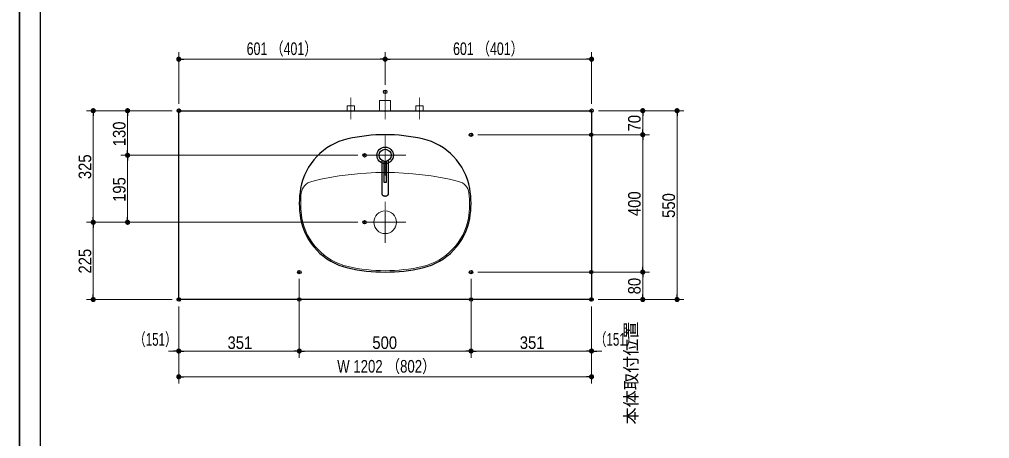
# Model space of a CAD drawing. Units: millimetres, scale not verified. Extents: x -6062 to 6062, y -3045 to 3045.
# Drawn here: x -5788 to -2962, y -775 to 446 of the extents above; entities that cross this region are included whole.
import ezdxf
from ezdxf.enums import TextEntityAlignment as Align

# ---------------------------------------------------------------- set-up
doc = ezdxf.new("R2010")
doc.units = ezdxf.units.MM
doc.header["$LTSCALE"] = 20
doc.header["$PDMODE"] = 32
doc.header["$PDSIZE"] = 10
doc.linetypes.add('USER1', pattern=[2.91, 1.76, -0.4, 0.35, -0.4])
for name, color, linetype, lineweight in [('0-0_5ボウル・キャビネット', 7, 'Continuous', 15), ('0-1_4給排水', 7, 'Continuous', 30), ('0-2_1図面枠', 7, 'Continuous', 20), ('0-3_2寸法-2', 7, 'Continuous', 15), ('0-4_0', 7, 'Continuous', 25), ('0-6_2寸法-1', 7, 'Continuous', 15)]:
    doc.layers.add(name, color=color, linetype=linetype, lineweight=lineweight)
doc.layers.add('0-5_Defpoints', color=7, linetype='Continuous')
doc.styles.add('ＭＳ Ｐゴシック', font='')
doc.styles.get('ＭＳ Ｐゴシック').set_extended_font_data('MS PGothic')

# ---------------------------------------------------------------- blocks, each defined once
blk = doc.blocks.new('グループ-11')
at = {"layer": '0-0_5ボウル・キャビネット', "lineweight": 30}
for centre, radius, start, end in [((-60078.4, -1555.2), 3600, 102.84574, 169.92851), ((-58700, -7600), 9800, 77.15426, 102.84574), ((-57321.6, -1555.2), 3600, 10.07149, 77.15426), ((-58700, -1800), 5000, 169.92851, 190.07149), ((-58700, -1800), 5000, 349.92851, 10.07149), ((-60078.4, -2044.8), 3600, 190.07149, 257.15426), ((-57321.6, -2044.8), 3600, 282.84574, 349.92851), ((-58700, 4000), 9800, 257.15426, 282.84574)]:
    blk.add_arc(centre, radius, start, end, dxfattribs=at)
at = {"layer": '0-0_5ボウル・キャビネット'}
for centre, radius, start, end in [((-58700, -18000), 18000, 76.24831, 103.75169), ((-62788.7, -1293), 800, 103.75169, 172.93188), ((-54611.3, -1293), 800, 7.06812, 76.24831), ((-58700, -1800), 4920, 172.93188, 190.07149), ((-58700, -1800), 4920, 349.92851, 7.06812), ((-60078.4, -2044.8), 3520, 190.07149, 257.15426), ((-57321.6, -2044.8), 3520, 282.84574, 349.92851), ((-58700, 4000), 9720, 257.15426, 282.84574)]:
    blk.add_arc(centre, radius, start, end, dxfattribs=at)
blk = doc.blocks.new('グループ-12')
at = {"layer": '0-0_5ボウル・キャビネット', "linetype": 'USER1'}
for p, q in [((-58700, -1700), (-58700, -4100)), ((-59900, -2900), (-57500, -2900))]:
    blk.add_line(p, q, dxfattribs=at)
at = {"layer": '0-0_5ボウル・キャビネット'}
blk.add_circle((-58700, -2900), 660, dxfattribs=at)
blk = doc.blocks.new('グループ-15')
at = {"layer": '0-1_4給排水', "linetype": 'USER1', "lineweight": 15}
for p, q in [((-58700, 2200), (-58700, -200)), ((-59900, 1000), (-57500, 1000))]:
    blk.add_line(p, q, dxfattribs=at)
at = {"layer": '0-1_4給排水'}
for points in [[(-58900, 712.8), (-58900, -1217.1), (-58899.2, -1230.8), (-58896.7, -1245), (-58892.3, -1259.2), (-58886, -1273.5), (-58877.7, -1287.4), (-58867.4, -1300.9), (-58855.3, -1313.6), (-58841.4, -1325.4), (-58826.1, -1336), (-58809.4, -1345.3), (-58791.9, -1353.2), (-58773.6, -1359.5), (-58755, -1364.4), (-58736.4, -1367.7), (-58718, -1369.7), (-58700, -1370.3), (-58682, -1369.7), (-58663.6, -1367.7), (-58645, -1364.4), (-58626.4, -1359.5), (-58608.1, -1353.2), (-58590.6, -1345.3), (-58573.9, -1336), (-58558.6, -1325.4), (-58544.7, -1313.6), (-58532.6, -1300.9), (-58522.3, -1287.4), (-58514, -1273.5), (-58507.7, -1259.2), (-58503.3, -1245), (-58500.8, -1230.8), (-58500, -1217.1), (-58500, 712.8)], [(-58780, 659.3), (-58780, -560), (-58620, -560), (-58620, 659.3)]]:
    blk.add_lwpolyline(points, dxfattribs=at)
for radius in [480, 350]:
    blk.add_circle((-58700, 1000), radius, dxfattribs=at)
blk = doc.blocks.new('グループ-24')
at = {"layer": '0-2_1図面枠', "lineweight": 35}
blk.add_lwpolyline([(-80000, 55400), (80000, 55400), (80000, -55400), (-80000, -55400)], close=True, dxfattribs=at)
blk = doc.blocks.new('図面枠')
at = {"layer": '0-2_1図面枠'}
blk.add_blockref('グループ-24', (0, 0), dxfattribs=at)
blk = doc.blocks.new('_Dot')
at = {"layer": '0-4_0'}
blk.add_line((-10, 0), (-20, 0), dxfattribs=at)
for points in [[(0, 0), (-10, 0), (-9.92, 1.25)], [(0, 0), (-9.92, -1.25), (-10, 0)], [(0, 0), (-9.92, 1.25), (-9.69, 2.49)], [(0, 0), (-9.69, -2.49), (-9.92, -1.25)], [(0, 0), (-9.69, 2.49), (-9.3, 3.68)], [(0, 0), (-9.3, -3.68), (-9.69, -2.49)], [(0, 0), (-9.3, 3.68), (-8.76, 4.82)], [(0, 0), (-8.76, -4.82), (-9.3, -3.68)], [(0, 0), (-8.76, 4.82), (-8.09, 5.88)], [(0, 0), (-8.09, -5.88), (-8.76, -4.82)], [(0, 0), (-8.09, 5.88), (-7.29, 6.85)], [(0, 0), (-7.29, -6.85), (-8.09, -5.88)], [(0, 0), (-7.29, 6.85), (-6.37, 7.71)], [(0, 0), (-6.37, -7.71), (-7.29, -6.85)], [(0, 0), (-6.37, 7.71), (-5.36, 8.44)], [(0, 0), (-5.36, -8.44), (-6.37, -7.71)], [(0, 0), (-5.36, 8.44), (-4.26, 9.05)], [(0, 0), (-4.26, -9.05), (-5.36, -8.44)], [(0, 0), (-4.26, 9.05), (-3.09, 9.51)], [(0, 0), (-3.09, -9.51), (-4.26, -9.05)], [(0, 0), (-3.09, 9.51), (-1.87, 9.82)], [(0, 0), (-1.87, -9.82), (-3.09, -9.51)], [(0, 0), (-1.87, 9.82), (-0.63, 9.98)], [(0, 0), (-0.63, -9.98), (-1.87, -9.82)], [(0, 0), (-0.63, 9.98), (0.63, 9.98)], [(0, 0), (0.63, -9.98), (-0.63, -9.98)], [(0, 0), (0.63, 9.98), (1.87, 9.82)], [(0, 0), (1.87, 9.82), (3.09, 9.51)], [(0, 0), (3.09, 9.51), (4.26, 9.05)], [(0, 0), (4.26, 9.05), (5.36, 8.44)], [(0, 0), (5.36, 8.44), (6.37, 7.71)], [(0, 0), (6.37, 7.71), (7.29, 6.85)], [(0, 0), (7.29, 6.85), (8.09, 5.88)], [(0, 0), (8.09, 5.88), (8.76, 4.82)], [(0, 0), (8.76, 4.82), (9.3, 3.68)], [(0, 0), (9.3, 3.68), (9.69, 2.49)], [(0, 0), (9.69, 2.49), (9.92, 1.25)], [(0, 0), (9.92, 1.25), (10, 0)], [(0, 0), (1.87, -9.82), (0.63, -9.98)], [(0, 0), (3.09, -9.51), (1.87, -9.82)], [(0, 0), (4.26, -9.05), (3.09, -9.51)], [(0, 0), (5.36, -8.44), (4.26, -9.05)], [(0, 0), (6.37, -7.71), (5.36, -8.44)], [(0, 0), (7.29, -6.85), (6.37, -7.71)], [(0, 0), (8.09, -5.88), (7.29, -6.85)], [(0, 0), (8.76, -4.82), (8.09, -5.88)], [(0, 0), (9.3, -3.68), (8.76, -4.82)], [(0, 0), (9.69, -2.49), (9.3, -3.68)], [(0, 0), (9.92, -1.25), (9.69, -2.49)], [(0, 0), (10, 0), (9.92, -1.25)]]:
    blk.add_solid(points, dxfattribs=at)
blk = doc.blocks.new('グループ-34')
at = {"layer": '0-2_1図面枠', "lineweight": 30}
blk.add_line((-78800, 41000), (-78800, -48600), dxfattribs=at)
blk = doc.blocks.new('グループ-54')
at = {"layer": '0-1_4給排水', "linetype": 'USER1', "lineweight": 15}
blk.add_line((-58700, 3100), (-58700, 4700), dxfattribs=at)
at = {"layer": '0-1_4給排水', "lineweight": 15}
blk.add_lwpolyline([(-59020, 3600), (-59020, 4200), (-58380, 4200), (-58380, 3600)], dxfattribs=at)
blk = doc.blocks.new('止水栓_平面_W100')
at = {"layer": '0-1_4給排水', "linetype": 'USER1', "lineweight": 15}
for p, q in [((-2000, -500), (-2000, 780)), ((2000, -500), (2000, 780))]:
    blk.add_line(p, q, dxfattribs=at)
at = {"layer": '0-1_4給排水', "lineweight": 15}
for points in [[(-2210, 0), (-2210, 280), (-1790, 280), (-1790, 0)], [(1790, 0), (1790, 280), (2210, 280), (2210, 0)]]:
    blk.add_lwpolyline(points, dxfattribs=at)

msp = doc.modelspace()

# ---------------------------------------------------------------- linework, layer by layer
at = {"layer": '0-0_5ボウル・キャビネット', "lineweight": 30}
msp.add_lwpolyline([(-5323.5, 180), (-4121.5, 180), (-4121.5, -370), (-5323.5, -370)], close=True, dxfattribs=at)
at = {"layer": '0-3_2寸法-2'}
for p, q in [((-5323.5, -390), (-5323.5, -540)), ((-4972.5, -390), (-4972.5, -540)), ((-4472.5, -390), (-4472.5, -540)), ((-4121.5, -390), (-4121.5, -540)), ((-5338.51, -520), (-5353.51, -520)), ((-4972.5, -520), (-5323.5, -520)), ((-4957.49, -520), (-4942.49, -520)), ((-4487.51, -520), (-4502.51, -520)), ((-4472.5, -520), (-4121.5, -520)), ((-4106.49, -520), (-4091.49, -520))]:
    msp.add_line(p, q, dxfattribs=at)
at = {"layer": '0-5_Defpoints'}
for p in [(-5323.5, 330), (-4121.5, 330), (-4722.5, 235), (-5572.5, 180), (-5472.5, 180), (-5323.5, 180), (-5322.5, 180), (-4121.5, 180), (-3972.5, 180), (-3872.5, 180), (-4472.5, 110), (-4122.5, 110), (-3972.5, 110), (-4782.5, 50), (-5472.5, -145), (-4782.5, -145), (-4972.5, -290), (-4472.5, -290), (-4122.5, -290), (-3972.5, -290), (-3972.5, -290), (-5572.5, -370), (-5323.5, -370), (-5322.5, -370), (-4972.5, -370), (-4472.5, -370), (-4122.5, -370), (-4121.5, -370), (-3972.5, -370), (-5323.5, -520), (-5323.5, -520), (-4972.5, -520), (-4121.5, -520), (-4121.5, -520), (-5323.5, -595)]:
    msp.add_point(p, dxfattribs=at)
at = {"layer": '0-6_2寸法-1'}
for p, q in [((-5323.5, 200), (-5323.5, 350)), ((-4722.5, 255), (-4722.5, 350)), ((-4722.5, 255), (-4722.5, 350)), ((-4121.5, 200), (-4121.5, 350)), ((-4737.51, 330), (-5308.49, 330)), ((-4707.49, 330), (-4136.51, 330)), ((-5492.5, 180), (-5592.5, 180)), ((-5342.5, 180), (-5492.5, 180)), ((-4101.5, 180), (-3952.5, 180)), ((-3952.5, 180), (-3852.5, 180)), ((-5572.5, -129.99), (-5572.5, 164.99)), ((-5472.5, 65.01), (-5472.5, 164.99)), ((-3972.5, 164.99), (-3972.5, 125.01)), ((-3872.5, -354.99), (-3872.5, 164.99)), ((-4452.5, 110), (-3952.5, 110)), ((-4102.5, 110), (-3952.5, 110)), ((-3972.5, 94.99), (-3972.5, -274.99)), ((-4802.5, 50), (-5492.5, 50)), ((-4802.5, 50), (-5492.5, 50)), ((-5472.5, 34.99), (-5472.5, -129.99)), ((-5492.5, -145), (-5592.5, -145)), ((-5492.5, -145), (-5592.5, -145)), ((-5572.5, -160.01), (-5572.5, -354.99)), ((-4802.5, -145), (-5492.5, -145)), ((-4972.5, -310), (-4972.5, -540)), ((-4472.5, -310), (-4472.5, -540)), ((-4452.5, -290), (-3952.5, -290)), ((-4102.5, -290), (-3952.5, -290)), ((-3972.5, -354.99), (-3972.5, -305.01)), ((-5342.5, -370), (-5592.5, -370)), ((-5323.5, -390), (-5323.5, -540)), ((-4972.5, -390), (-4972.5, -540)), ((-4472.5, -390), (-4472.5, -540)), ((-4121.5, -390), (-4121.5, -540)), ((-4102.5, -370), (-3952.5, -370)), ((-3952.5, -370), (-3852.5, -370)), ((-4987.51, -520), (-5308.49, -520)), ((-4487.51, -520), (-4957.49, -520)), ((-4457.49, -520), (-4136.51, -520)), ((-5323.5, -540), (-5323.5, -615)), ((-4121.5, -540), (-4121.5, -615)), ((-4136.51, -595), (-5308.49, -595))]:
    msp.add_line(p, q, dxfattribs=at)

# ---------------------------------------------------------------- block references
at = {"layer": '0-0_5ボウル・キャビネット', "xscale": 0.05, "yscale": 0.05}
for name in ['グループ-11', 'グループ-12']:
    msp.add_blockref(name, (-1787.5, 0), dxfattribs=at)
at = {"layer": '0-1_4給排水', "xscale": 0.05, "yscale": 0.05}
for name, p in [('グループ-54', (-1787.5, 0)), ('止水栓_平面_W100', (-4722.5, 180)), ('グループ-15', (-1787.5, 0))]:
    msp.add_blockref(name, p, dxfattribs=at)
at = {"layer": '0-2_1図面枠', "xscale": 0.05, "yscale": 0.05}
for name in ['図面枠', 'グループ-34']:
    msp.add_blockref(name, (-1787.5, 0), dxfattribs=at)
at = {"layer": '0-3_2寸法-2', "xscale": 0.7503418, "yscale": 0.7503418}
for p in [(-5323.5, -520), (-4472.5, -520)]:
    msp.add_blockref('_Dot', p, dxfattribs=at)
at = {"layer": '0-3_2寸法-2', "xscale": 0.7503418, "yscale": 0.7503418, "rotation": 180}
for p in [(-4972.5, -520), (-4121.5, -520)]:
    msp.add_blockref('_Dot', p, dxfattribs=at)
at = {"layer": '0-6_2寸法-1', "xscale": 0.7503418, "yscale": 0.7503418}
for p, rotation in [((-5323.5, 330), 180), ((-4722.5, 330), 180), ((-5572.5, 180), 90), ((-5472.5, 180), 90), ((-3972.5, 180), 90), ((-3872.5, 180), 90), ((-3972.5, 110), 270), ((-3972.5, 110), 90), ((-5472.5, 50), 270), ((-5472.5, 50), 90), ((-5572.5, -145), 270), ((-5572.5, -145), 90), ((-5472.5, -145), 270), ((-3972.5, -290), 270), ((-3972.5, -290), 90), ((-5572.5, -370), 270), ((-3972.5, -370), 270), ((-3872.5, -370), 270), ((-5323.5, -520), 180), ((-4972.5, -520), 180), ((-4472.5, -520), 180), ((-5323.5, -595), 180)]:
    msp.add_blockref('_Dot', p, dxfattribs=dict(at, rotation=rotation))
for p in [(-4722.5, 330), (-4121.5, 330), (-4972.5, -520), (-4472.5, -520), (-4121.5, -520), (-4121.5, -595)]:
    msp.add_blockref('_Dot', p, dxfattribs=at)

# ---------------------------------------------------------------- texts
at = {"layer": '0-3_2寸法-2', "style": 'ＭＳ Ｐゴシック'}
msp.add_text('本体取付位置', height=36.66, rotation=90, dxfattribs=at).set_placement((-3977.19, -734.14), align=Align.BOTTOM_LEFT)
at = {"layer": '0-3_2寸法-2', "style": 'ＭＳ Ｐゴシック', "width": 0.7}
for p in [(-5454.57, -515.51), (-4113, -515.51)]:
    msp.add_text('（151）', height=36.66, dxfattribs=at).set_placement(p, align=Align.BOTTOM_LEFT)
at = {"layer": '0-6_2寸法-1', "style": 'ＭＳ Ｐゴシック'}
for s, height, width, p in [('601 （401）', 36.66, 0.75, (-5125.7, 331.19)), ('601 （401）', 36.66, 0.75, (-4524.7, 331.19)), ('351', 36.66, 0.9, (-5181.52, -524.96)), ('500', 36.66, 0.9, (-4759.78, -524.96)), ('351', 36.66, 0.9, (-4330.52, -524.96)), ('W 1202 （802）', 36.69, 0.8, (-4862.07, -593.81))]:
    msp.add_text(s, height=height, dxfattribs=dict(at, width=width)).set_placement(p, align=Align.BOTTOM_LEFT)
at = {"layer": '0-6_2寸法-1', "style": 'ＭＳ Ｐゴシック', "width": 0.9}
for s, p in [('130', (-5467.54, 76.39)), ('70', (-3967.54, 119.63)), ('325', (-5567.44, -19.39)), ('195', (-5467.54, -85.72)), ('400', (-3967.54, -126.89)), ('550', (-3867.54, -132.28)), ('225', (-5567.44, -294.39)), ('80', (-3967.54, -354.88))]:
    msp.add_text(s, height=36.66, rotation=90, dxfattribs=at).set_placement(p, align=Align.BOTTOM_LEFT)

doc.saveas('drawing.dxf')
